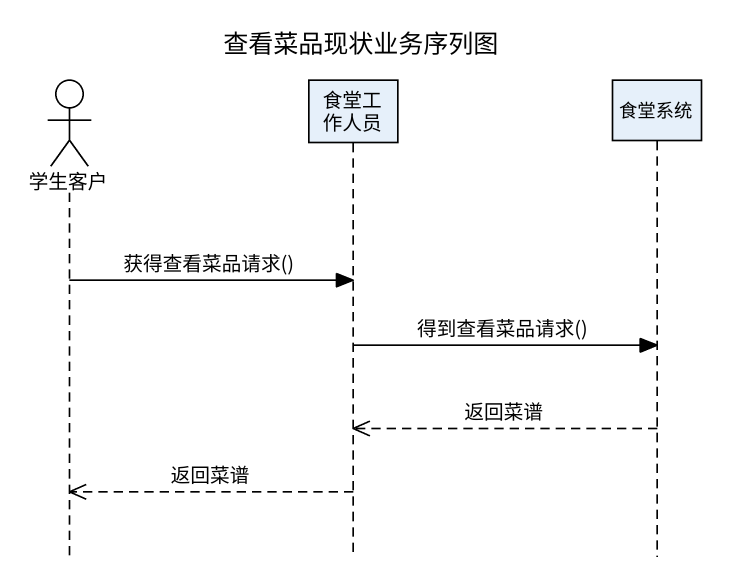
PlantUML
@startuml
title 查看菜品现状业务序列图
hide footbox
actor 学生客户
participant 食堂工作人员
participant 食堂系统

学生客户 -> 食堂工作人员 : 获得查看菜品请求()
食堂工作人员 -> 食堂系统 : 得到查看菜品请求()
食堂系统 -->> 食堂工作人员 : 返回菜谱
食堂工作人员 -->> 学生客户 : 返回菜谱
@enduml
